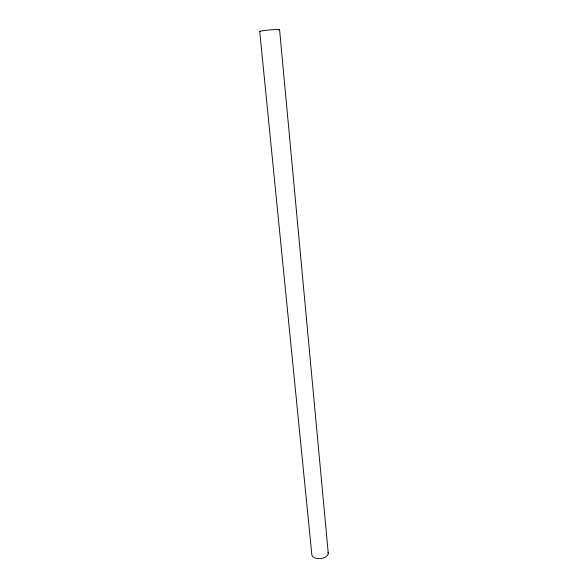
<?xml version="1.0" encoding="UTF-8"?>
<svg xmlns="http://www.w3.org/2000/svg" width="588" height="588" viewBox="0 0 588 588"><rect width="100%" height="100%" fill="white"/><g stroke="black" fill="none" stroke-linecap="round" stroke-linejoin="round"><path stroke-width="0.88" d="M259.727 31.502L311.787 554.241A8.276 4.667 -5.5 0 0 320.835 558.512A8.276 4.667 -5.5 0 0 328.045 552.272M279.557 29.496L328.273 553.477M260.33 31.583A10.003 0.544 -5.5 0 1 270.01 29.915A10.003 0.544 -5.5 0 1 278.631 29.863"/></g></svg>
